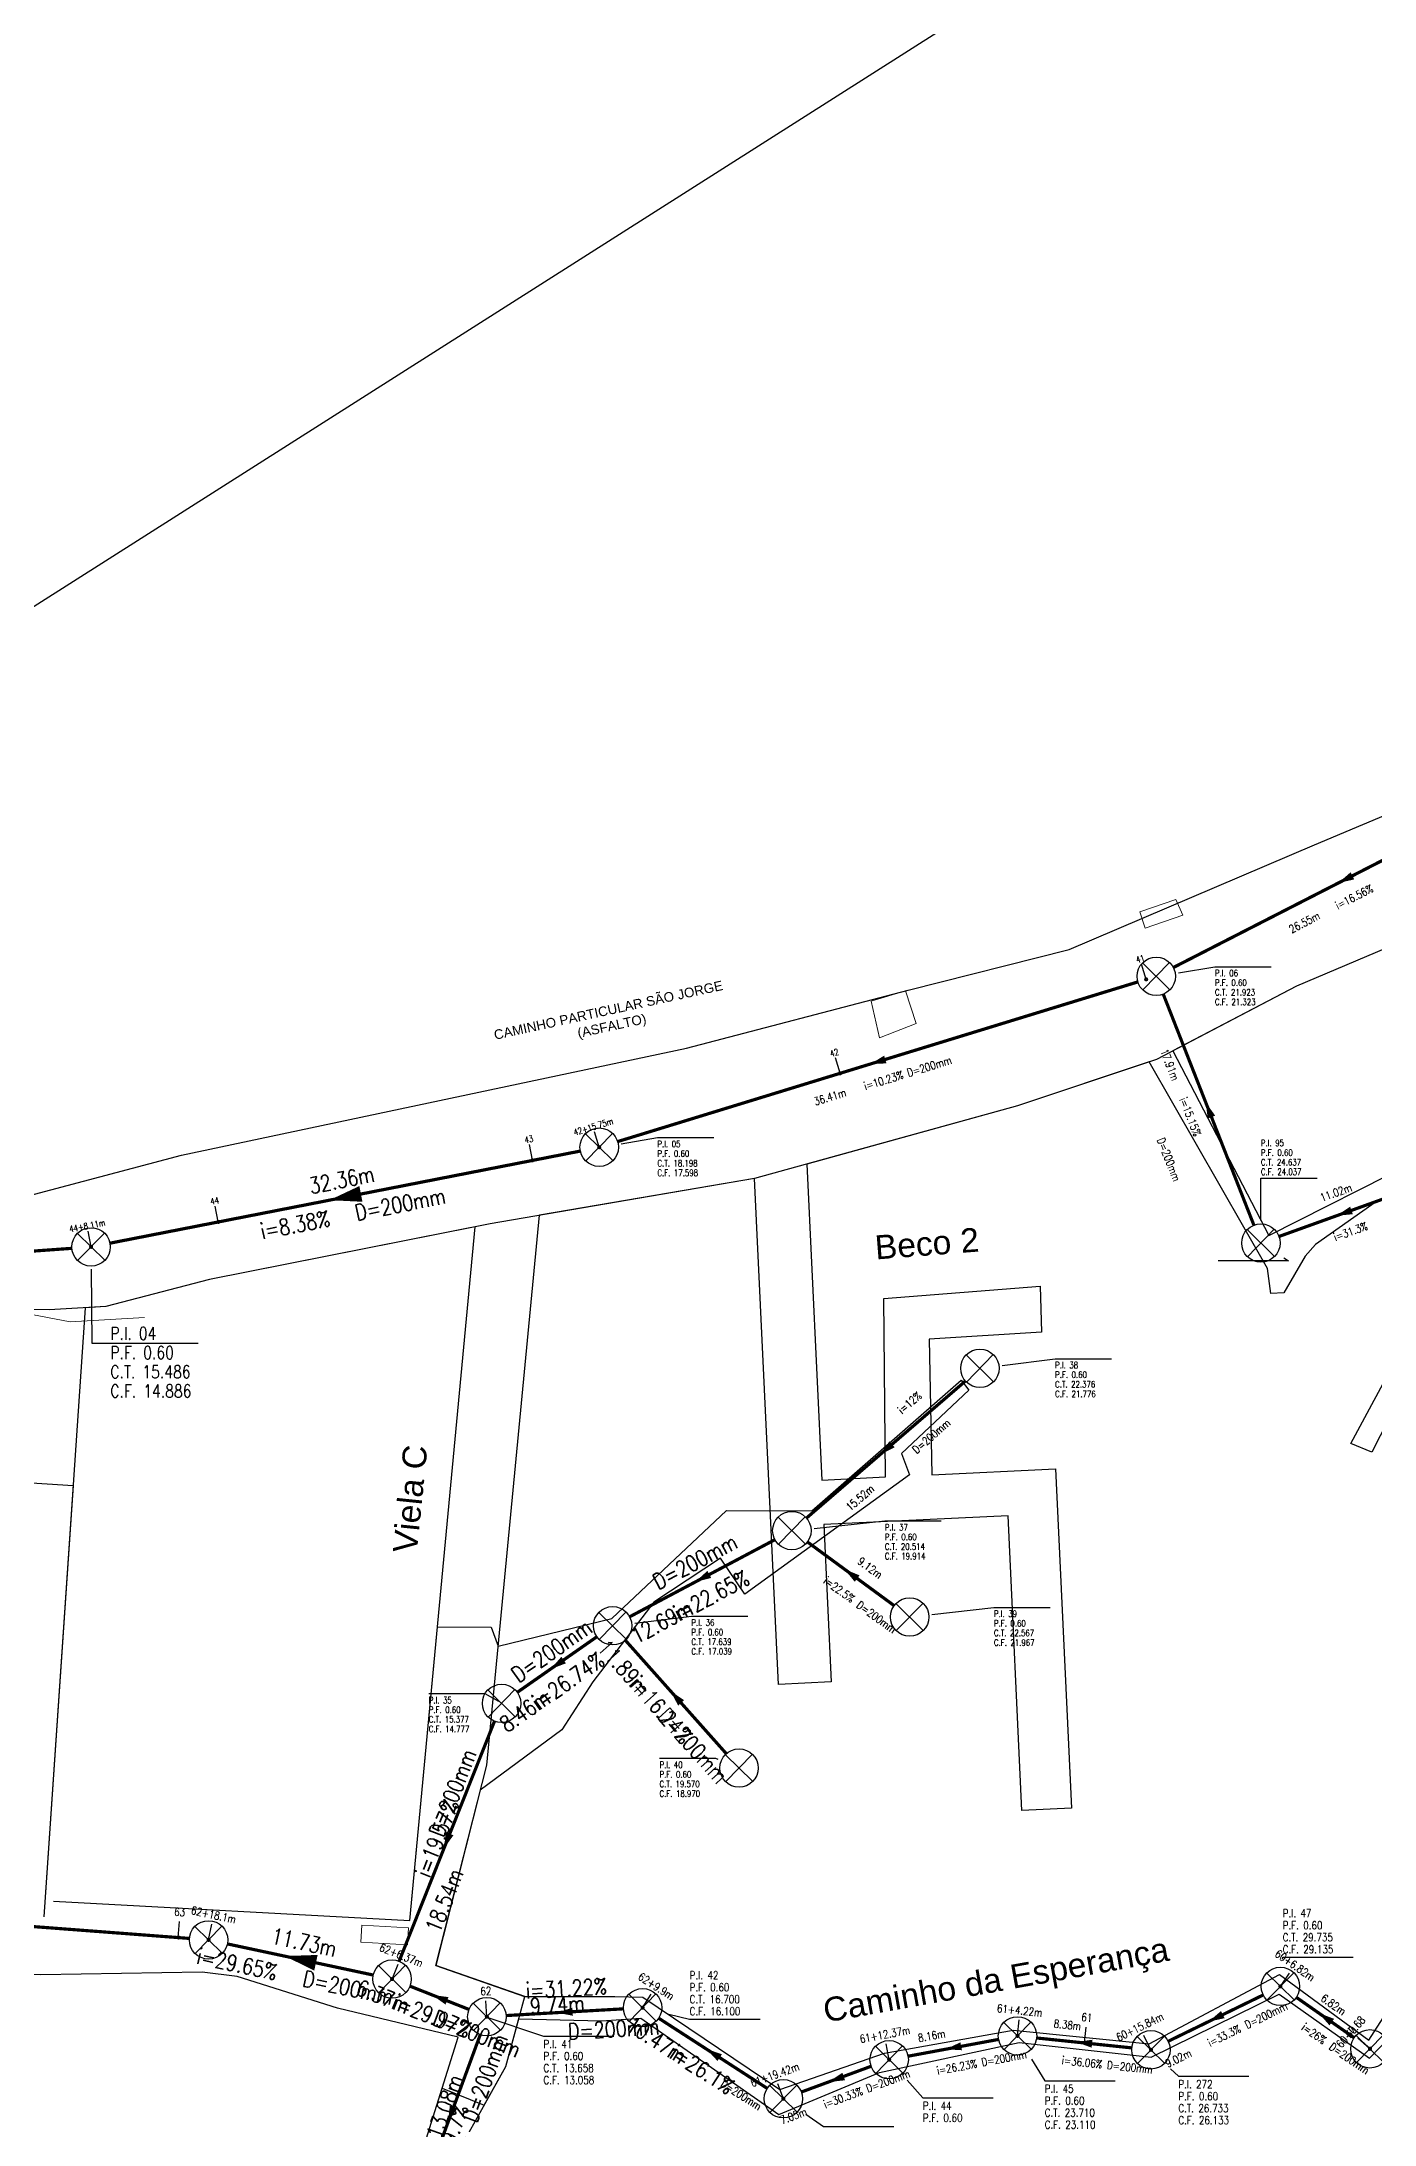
# Model space of a CAD drawing. Extents: x -289 to 361868, y -200 to 7352041.
# Drawn here: x 361315.3 to 361398.5, y 7351682.1 to 7351812.3 of the extents above; entities that cross this region are included whole.
import ezdxf
from ezdxf.enums import TextEntityAlignment as Align

# ---------------------------------------------------------------- set-up
doc = ezdxf.new("R2010")
doc.units = 0
doc.linetypes.add('DASHDOT2', pattern=[12.7, 6.35, -3.175, 0, -3.175])
for name, color, linetype, lineweight in [('LT-GUIA', 2, 'DASHDOT2', 18), ('LT-RAMPA', 12, 'Continuous', 9), ('LT-TEXTO-RUA', 170, 'Continuous', 15)]:
    doc.layers.add(name, color=color, linetype=linetype, lineweight=lineweight)
for name, color, linetype in [('PONTOS-Caixas - Esgoto_U', 1, 'Continuous'), ('PONTOS-CAIXAS_U', 1, 'Continuous'), ('PS_IND_COMPRIMENTO', 7, 'Continuous'), ('PS_IND_DIAMETRO', 7, 'Continuous'), ('PS_IND_FLUXO', 3, 'Continuous'), ('PS_IND_INCLINACAO', 7, 'Continuous'), ('PS_PONTOS_IDENTIFICACAO_LIN', 7, 'Continuous'), ('PS_PONTOS_IDENTIFICACAO_TXT', 7, 'Continuous'), ('quadrasultima', 250, 'Continuous'), ('T-MARGEM', 7, 'Continuous'), ('TUBO_PVC', 1, 'Continuous'), ('ZZ-Carimbo Texto', 7, 'Continuous')]:
    doc.layers.add(name, color=color, linetype=linetype)
doc.styles.add('ARIAL', font='arial.ttf')
doc.styles.add('CARIMBO', font='arial.ttf', dxfattribs={"height": 2})
doc.styles.add('ROMANS', font='ROMANS.shx', dxfattribs={"height": 2})

# ---------------------------------------------------------------- blocks, each defined once
blk = doc.blocks.new('*U13', base_point=(4191.731, 1118.971))
for p, q in [((4191.559, 1119.139), (4191.902, 1118.803)), ((4191.898, 1119.143), (4191.563, 1118.8))]:
    blk.add_line(p, q)
blk.add_circle((4191.731, 1118.971), 0.24)
blk = doc.blocks.new('*U106')
at = {"layer": 'T-MARGEM'}
blk.add_line((0, 0), (0, 0.2), dxfattribs=at)
at = {"layer": 'T-MARGEM', "const_width": 0.025, "flags": 128}
blk.add_lwpolyline([(-0.013, 0, 1), (0.013, 0, 1)], format="xyb", close=True, dxfattribs=at)
blk = doc.blocks.new('*U107')
at = {"layer": 'T-MARGEM'}
blk.add_line((0, 0), (0, 0.2), dxfattribs=at)
at = {"layer": 'T-MARGEM', "const_width": 0.025, "flags": 128}
blk.add_lwpolyline([(-0.013, 0, 1), (0.013, 0, 1)], format="xyb", close=True, dxfattribs=at)
blk = doc.blocks.new('*U108')
at = {"layer": 'T-MARGEM'}
blk.add_line((0, 0), (0, 0.2), dxfattribs=at)
at = {"layer": 'T-MARGEM', "const_width": 0.025, "flags": 128}
blk.add_lwpolyline([(-0.013, 0, 1), (0.013, 0, 1)], format="xyb", close=True, dxfattribs=at)
blk = doc.blocks.new('*U109')
at = {"layer": 'T-MARGEM'}
blk.add_line((0, 0), (0, 0.2), dxfattribs=at)
at = {"layer": 'T-MARGEM', "const_width": 0.025, "flags": 128}
blk.add_lwpolyline([(-0.013, 0, 1), (0.013, 0, 1)], format="xyb", close=True, dxfattribs=at)
blk = doc.blocks.new('*U110')
at = {"layer": 'T-MARGEM'}
blk.add_line((0, 0), (0, 0.2), dxfattribs=at)
at = {"layer": 'T-MARGEM', "const_width": 0.025, "flags": 128}
blk.add_lwpolyline([(-0.013, 0, 1), (0.013, 0, 1)], format="xyb", close=True, dxfattribs=at)
blk = doc.blocks.new('*U111')
at = {"layer": 'T-MARGEM'}
blk.add_line((0, 0), (0, 0.2), dxfattribs=at)
at = {"layer": 'T-MARGEM', "const_width": 0.025, "flags": 128}
blk.add_lwpolyline([(-0.013, 0, 1), (0.013, 0, 1)], format="xyb", close=True, dxfattribs=at)
blk = doc.blocks.new('*U128')
at = {"layer": 'T-MARGEM'}
blk.add_line((0, 0), (0, 0.2), dxfattribs=at)
at = {"layer": 'T-MARGEM', "const_width": 0.025, "flags": 128}
blk.add_lwpolyline([(-0.013, 0, 1), (0.013, 0, 1)], format="xyb", close=True, dxfattribs=at)
blk = doc.blocks.new('*U129')
at = {"layer": 'T-MARGEM'}
blk.add_line((0, 0), (0, 0.2), dxfattribs=at)
at = {"layer": 'T-MARGEM', "const_width": 0.025, "flags": 128}
blk.add_lwpolyline([(-0.013, 0, 1), (0.013, 0, 1)], format="xyb", close=True, dxfattribs=at)
blk = doc.blocks.new('*U130')
at = {"layer": 'T-MARGEM'}
blk.add_line((0, 0), (0, 0.2), dxfattribs=at)
at = {"layer": 'T-MARGEM', "const_width": 0.025, "flags": 128}
blk.add_lwpolyline([(-0.013, 0, 1), (0.013, 0, 1)], format="xyb", close=True, dxfattribs=at)
blk = doc.blocks.new('*U131')
at = {"layer": 'T-MARGEM'}
blk.add_line((0, 0), (0, 0.2), dxfattribs=at)
at = {"layer": 'T-MARGEM', "const_width": 0.025, "flags": 128}
blk.add_lwpolyline([(-0.013, 0, 1), (0.013, 0, 1)], format="xyb", close=True, dxfattribs=at)
blk = doc.blocks.new('*U132')
at = {"layer": 'T-MARGEM'}
blk.add_line((0, 0), (0, 0.2), dxfattribs=at)
at = {"layer": 'T-MARGEM', "const_width": 0.025, "flags": 128}
blk.add_lwpolyline([(-0.013, 0, 1), (0.013, 0, 1)], format="xyb", close=True, dxfattribs=at)
blk = doc.blocks.new('*U133')
at = {"layer": 'T-MARGEM'}
blk.add_line((0, 0), (0, 0.2), dxfattribs=at)
at = {"layer": 'T-MARGEM', "const_width": 0.025, "flags": 128}
blk.add_lwpolyline([(-0.013, 0, 1), (0.013, 0, 1)], format="xyb", close=True, dxfattribs=at)
blk = doc.blocks.new('*U134')
at = {"layer": 'T-MARGEM'}
blk.add_line((0, 0), (0, 0.2), dxfattribs=at)
at = {"layer": 'T-MARGEM', "const_width": 0.025, "flags": 128}
blk.add_lwpolyline([(-0.013, 0, 1), (0.013, 0, 1)], format="xyb", close=True, dxfattribs=at)
blk = doc.blocks.new('*U135')
at = {"layer": 'T-MARGEM'}
blk.add_line((0, 0), (0, 0.2), dxfattribs=at)
at = {"layer": 'T-MARGEM', "const_width": 0.025, "flags": 128}
blk.add_lwpolyline([(-0.013, 0, 1), (0.013, 0, 1)], format="xyb", close=True, dxfattribs=at)
blk = doc.blocks.new('*U136')
at = {"layer": 'T-MARGEM'}
blk.add_line((0, 0), (0, 0.2), dxfattribs=at)
at = {"layer": 'T-MARGEM', "const_width": 0.025, "flags": 128}
blk.add_lwpolyline([(-0.013, 0, 1), (0.013, 0, 1)], format="xyb", close=True, dxfattribs=at)
blk = doc.blocks.new('*U137')
at = {"layer": 'T-MARGEM'}
blk.add_line((0, 0), (0, 0.2), dxfattribs=at)
at = {"layer": 'T-MARGEM', "const_width": 0.025, "flags": 128}
blk.add_lwpolyline([(-0.013, 0, 1), (0.013, 0, 1)], format="xyb", close=True, dxfattribs=at)
blk = doc.blocks.new('*U138')
at = {"layer": 'T-MARGEM'}
blk.add_line((0, 0), (0, 0.2), dxfattribs=at)
at = {"layer": 'T-MARGEM', "const_width": 0.025, "flags": 128}
blk.add_lwpolyline([(-0.013, 0, 1), (0.013, 0, 1)], format="xyb", close=True, dxfattribs=at)
blk = doc.blocks.new('*U139')
at = {"layer": 'T-MARGEM'}
blk.add_line((0, 0), (0, 0.2), dxfattribs=at)
at = {"layer": 'T-MARGEM', "const_width": 0.025, "flags": 128}
blk.add_lwpolyline([(-0.013, 0, 1), (0.013, 0, 1)], format="xyb", close=True, dxfattribs=at)
blk = doc.blocks.new('*U140')
at = {"layer": 'T-MARGEM'}
blk.add_line((0, 0), (0, 0.2), dxfattribs=at)
at = {"layer": 'T-MARGEM', "const_width": 0.025, "flags": 128}
blk.add_lwpolyline([(-0.013, 0, 1), (0.013, 0, 1)], format="xyb", close=True, dxfattribs=at)
blk = doc.blocks.new('*U141')
at = {"layer": 'T-MARGEM'}
blk.add_line((0, 0), (0, 0.2), dxfattribs=at)
at = {"layer": 'T-MARGEM', "const_width": 0.025, "flags": 128}
blk.add_lwpolyline([(-0.013, 0, 1), (0.013, 0, 1)], format="xyb", close=True, dxfattribs=at)

msp = doc.modelspace()

# ---------------------------------------------------------------- linework, layer by layer
at = {"layer": 'LT-GUIA', "elevation": 14.09}
msp.add_lwpolyline([(361304.58, 7351733), (361311.17, 7351733.07), (361314.2, 7351732.79), (361317.04, 7351732.24), (361321.68, 7351732.51)], dxfattribs=at)
at = {"layer": 'LT-RAMPA', "color": 0}
for points, elevation in [([(361384.2, 7351756.85), (361383.87, 7351757.87), (361386.12, 7351758.64), (361386.56, 7351757.66), (361384.2, 7351756.85)], 22.51), ([(361367.09, 7351752.29), (361367.61, 7351749.99), (361369.89, 7351750.9), (361369.24, 7351752.93), (361367.09, 7351752.29)], 20.32), ([(361335.25, 7351694.53), (361335.2, 7351693.47), (361338.12, 7351693.32), (361338.17, 7351694.38), (361335.25, 7351694.53)], 5.09)]:
    msp.add_lwpolyline(points, dxfattribs=dict(at, elevation=elevation))
at = {"layer": 'PS_IND_FLUXO'}
for points in [[(361397.16, 7351760.12, 0.5, 0, 0), (361396.27, 7351759.67, 0, 0, 0)], [(361367.97, 7351748.64, 0.5, 0, 0), (361367.02, 7351748.35, 0, 0, 0)], [(361388.35, 7351745.04, 0.5, 0, 0), (361387.99, 7351745.97, 0, 0, 0)], [(361335.2, 7351740.24, 1, 0, 0), (361333.23, 7351739.85, 0, 0, 0)], [(361397.1, 7351739.21, 0.5, 0, 0), (361396.16, 7351738.87, 0, 0, 0)], [(361368.39, 7351724.59, 0.5, 0, 0), (361367.63, 7351723.94, 0, 0, 0)], [(361356.97, 7351716.46, 0.5, 0, 0), (361356.09, 7351715.99, 0, 0, 0)], [(361366.21, 7351716.2, 0.5, 0, 0), (361365.41, 7351716.79, 0, 0, 0)], [(361347.87, 7351711.11, 0.5, 0, 0), (361347.05, 7351710.54, 0, 0, 0)], [(361355.21, 7351708.43, 0.5, 0, 0), (361354.54, 7351709.18, 0, 0, 0)], [(361340.75, 7351700.25, 0.5, 0, 0), (361340.38, 7351699.32, 0, 0, 0)], [(361332.39, 7351692.19, 1, 0, 0), (361330.44, 7351692.61, 0, 0, 0)], [(361340.58, 7351689.81, 0.5, 0, 0), (361339.65, 7351690.18, 0, 0, 0)], [(361348.43, 7351689.13, 0.5, 0, 0), (361347.44, 7351689.07, 0, 0, 0)], [(361389.06, 7351688.95, 0.5, 0, 0), (361388.17, 7351688.51, 0, 0, 0)], [(361395.87, 7351688.48, 0.5, 0, 0), (361395.05, 7351689.05, 0, 0, 0)], [(361357.62, 7351686.26, 0.5, 0, 0), (361356.78, 7351686.81, 0, 0, 0)], [(361372.71, 7351686.97, 0.5, 0, 0), (361371.73, 7351686.78, 0, 0, 0)], [(361380.89, 7351687.13, 0.5, 0, 0), (361379.9, 7351687.24, 0, 0, 0)], [(361365.37, 7351685.08, 0.5, 0, 0), (361364.43, 7351684.74, 0, 0, 0)], [(361340.99, 7351683.16, 0.5, 0, 0), (361340.64, 7351682.22, 0, 0, 0)]]:
    msp.add_lwpolyline(points, format="xyseb", dxfattribs=at)
at = {"layer": 'PS_PONTOS_IDENTIFICACAO_LIN', "linetype": 'Continuous'}
for points in [[(361386.28, 7351754.06), (361388.57, 7351754.44), (361392.09, 7351754.44)], [(361351.47, 7351743.38), (361353.73, 7351743.76), (361357.25, 7351743.76)], [(361391.44, 7351738.57), (361391.44, 7351741.22), (361394.96, 7351741.22)], [(361392.87, 7351736.25), (361393.16, 7351736.06), (361388.76, 7351736.06)], [(361318.34, 7351735.53), (361318.39, 7351730.92), (361325.02, 7351730.92)], [(361375.27, 7351729.52), (361378.58, 7351729.94), (361382.1, 7351729.94)], [(361363.53, 7351719.34), (361367.94, 7351719.8), (361371.46, 7351719.8)], [(361352.31, 7351713.42), (361355.85, 7351713.85), (361359.37, 7351713.85)], [(361370.88, 7351713.96), (361374.76, 7351714.4), (361378.28, 7351714.4)], [(361343.82, 7351708.51), (361342.96, 7351709), (361339.44, 7351709)], [(361357.53, 7351704.9), (361357.38, 7351704.96), (361353.86, 7351704.96)], [(361392.79, 7351692.41), (361392.8, 7351692.53), (361397.2, 7351692.53)], [(361354.45, 7351688.98), (361355.74, 7351688.66), (361360.14, 7351688.66)], [(361343.01, 7351688.82), (361346.61, 7351687.61), (361351.01, 7351687.61)], [(361377.11, 7351686.17), (361377.93, 7351684.82), (361382.33, 7351684.82)], [(361385.79, 7351685.57), (361386.28, 7351685.1), (361390.68, 7351685.1)], [(361369.33, 7351684.86), (361370.31, 7351683.75), (361374.71, 7351683.75)], [(361363, 7351682.73), (361364.11, 7351681.96), (361368.51, 7351681.96)]]:
    msp.add_lwpolyline(points, dxfattribs=at)
at = {"layer": 'quadrasultima', "color": 5, "linetype": 'ByBlock', "lineweight": 30}
for points in [[(361498.48, 7351896.09), (361448.79, 7351862.15), (361285.32, 7351758.24), (361205.26, 7351738.07)], [(361498.48, 7351896.09), (361448.79, 7351862.15), (361285.32, 7351758.24), (361205.26, 7351738.07)], [(361306.3, 7351737.97), (361323.98, 7351742.67), (361355.55, 7351749.35), (361369.39, 7351752.97), (361379.46, 7351755.52), (361394.79, 7351762.06), (361400.82, 7351764.59), (361401.77, 7351767.56), (361410.32, 7351770.76), (361412.59, 7351772.61), (361413.7, 7351774.78), (361415.25, 7351781.66), (361420.06, 7351784.84), (361429.95, 7351790), (361435.14, 7351792.74), (361443.75, 7351787.26), (361451.08, 7351782.57), (361454.43, 7351787.42)], [(361306.3, 7351737.97), (361323.98, 7351742.67), (361355.55, 7351749.35), (361369.39, 7351752.97), (361379.46, 7351755.52), (361394.79, 7351762.06), (361400.82, 7351764.59), (361401.77, 7351767.56), (361410.32, 7351770.76), (361412.59, 7351772.61), (361413.7, 7351774.78), (361415.25, 7351781.66), (361420.06, 7351784.84), (361429.95, 7351790), (361435.14, 7351792.74), (361443.75, 7351787.26), (361451.08, 7351782.57), (361454.43, 7351787.42)], [(361407.33, 7351759.02), (361393.67, 7351753.23), (361384.92, 7351748.64), (361376.23, 7351745.74), (361363.07, 7351742.11), (361364, 7351722.36), (361367.98, 7351722.55), (361367.88, 7351733.7), (361377.64, 7351734.48), (361377.73, 7351731.59), (361370.7, 7351731.17), (361370.87, 7351722.69), (361378.6, 7351723.05), (361379.6, 7351701.85), (361376.51, 7351701.71), (361375.64, 7351720.12), (361364.13, 7351719.58), (361364.59, 7351709.74), (361361.29, 7351709.59)], [(361407.33, 7351759.02), (361393.67, 7351753.23), (361385.94, 7351749.18), (361391.94, 7351737.64), (361401.24, 7351742.35)], [(361384.46, 7351748.49), (361376.23, 7351745.74), (361359.8, 7351741.21), (361343.28, 7351738.38), (361325.73, 7351734.9), (361319.26, 7351733.2), (361315.72, 7351733), (361305.74, 7351733.17), (361297.46, 7351732.76), (361290.95, 7351731.56), (361285.5, 7351730), (361284.66, 7351729.55)], [(361398.72, 7351739.81), (361394.85, 7351737.07), (361394.21, 7351736.35), (361392.88, 7351734.06), (361392.06, 7351734.02), (361391.85, 7351735.58), (361384.46, 7351748.49)], [(361361.29, 7351709.59), (361359.8, 7351741.21), (361346.37, 7351738.91)], [(361340.27, 7351684.35), (361342.91, 7351683.29), (361344.26, 7351685.7), (361345.44, 7351690.08), (361339.89, 7351692.01), (361343.06, 7351704.53), (361346.37, 7351738.91)], [(361315.99, 7351696.03), (361338.26, 7351694.84), (361342.33, 7351738.19)], [(361342.33, 7351738.19), (361325.73, 7351734.9), (361319.26, 7351733.2), (361317.97, 7351733.13)], [(361403.57, 7351734.3), (361398.37, 7351724.1), (361397.06, 7351724.65), (361402.99, 7351735.66)], [(361317.97, 7351733.13), (361315.39, 7351695.05)], [(361315.99, 7351696.03), (361338.26, 7351694.84), (361339.98, 7351713.19), (361343.33, 7351713.17), (361343.77, 7351711.98), (361350.87, 7351713.7), (361358.05, 7351720.45), (361363.37, 7351720.43), (361372.71, 7351728.61), (361373.18, 7351727.97), (361368.99, 7351724.01), (361369.48, 7351722.69), (361359.2, 7351715.22), (361357.67, 7351717.48), (361353.51, 7351714.73), (361349.69, 7351709.74), (361347.75, 7351706.75), (361342.66, 7351702.97), (361339.89, 7351692.01), (361345.43, 7351690.08), (361351.06, 7351690.08), (361352.81, 7351690.03), (361361.37, 7351684.27), (361367.91, 7351686.55), (361375.95, 7351687.97), (361384.46, 7351687.12), (361392.61, 7351691.46), (361398.19, 7351687.35), (361403.53, 7351695.68)], [(361312.19, 7351695.26), (361313.98, 7351722.22), (361317.22, 7351722.02), (361315.39, 7351695.05)], [(361340.27, 7351684.35), (361341.27, 7351687.54), (361333.74, 7351689.35), (361327.47, 7351691.33), (361325.27, 7351691.6), (361315.2, 7351691.44), (361294.51, 7351692.04), (361301.77, 7351665.92), (361316.4, 7351668.61), (361326.69, 7351671.47), (361332.02, 7351673.23), (361336.77, 7351675.94), (361337.36, 7351674.98)], [(361338.67, 7351675.71), (361344.26, 7351685.7), (361345.07, 7351688.68), (361350.24, 7351688.56), (361352.69, 7351688.72), (361361.31, 7351682.71), (361367.61, 7351685.34), (361376.33, 7351687.21), (361384.59, 7351686.29), (361392.59, 7351690.22), (361398.23, 7351686.22), (361400.97, 7351689.06), (361407.34, 7351684.97), (361404.08, 7351681.17)]]:
    msp.add_lwpolyline(points, dxfattribs=at)
msp.add_lwpolyline([(361341.27, 7351687.54), (361333.74, 7351689.35), (361327.47, 7351691.33), (361325.27, 7351691.6), (361315.2, 7351691.44), (361294.51, 7351692.04), (361301.77, 7351665.92), (361316.4, 7351668.61), (361326.69, 7351671.47), (361332.02, 7351673.23), (361334.72, 7351674.77), (361337.94, 7351676.92)], close=True, dxfattribs=at)
at = {"layer": 'TUBO_PVC', "linetype": 'Continuous', "const_width": 0.2}
for points in [[(361385.97, 7351754.39), (361407.46, 7351765.4)], [(361351.24, 7351743.51), (361383.75, 7351753.49)], [(361385.34, 7351752.72), (361391, 7351738.29)], [(361319.51, 7351737.16), (361348.92, 7351742.92)], [(361392.57, 7351737.58), (361400.68, 7351740.5)], [(361299.45, 7351735.57), (361317.14, 7351736.84)], [(361363.04, 7351719.98), (361372.98, 7351728.55)], [(361351.99, 7351713.81), (361361.07, 7351718.63)], [(361363.1, 7351718.49), (361368.52, 7351714.51)], [(361344.97, 7351709.09), (361349.94, 7351712.56)], [(361351.72, 7351712.35), (361358.03, 7351705.26)], [(361337.59, 7351692.29), (361343.55, 7351707.29)], [(361324.49, 7351693.71), (361293.13, 7351696.09)], [(361326.85, 7351693.37), (361335.98, 7351691.42)], [(361338.26, 7351690.73), (361341.96, 7351689.27)], [(361385.64, 7351687.28), (361391.59, 7351690.18)], [(361344.27, 7351688.89), (361351.6, 7351689.31)], [(361393.65, 7351690.03), (361397.27, 7351687.5)], [(361342.66, 7351687.7), (361338.97, 7351677.67)], [(361353.8, 7351688.73), (361360.59, 7351684.34)], [(361369.39, 7351686.35), (361375.05, 7351687.4)], [(361377.42, 7351687.49), (361383.37, 7351686.87)], [(361362.72, 7351684.11), (361367.08, 7351685.72)]]:
    msp.add_lwpolyline(points, dxfattribs=at)

# ---------------------------------------------------------------- block references
at = {"layer": 'PONTOS-Caixas - Esgoto_U', "xscale": 5, "yscale": 5, "zscale": 5}
for p in [(361384.9, 7351753.84), (361350.09, 7351743.16), (361318.34, 7351736.93), (361391.44, 7351737.17), (361373.88, 7351729.34), (361362.13, 7351719.2), (361369.49, 7351713.8), (361350.93, 7351713.25), (361343.99, 7351708.4), (361358.83, 7351704.36), (361325.68, 7351693.62), (361337.15, 7351691.17), (361392.66, 7351690.71), (361352.8, 7351689.38), (361343.07, 7351688.82), (361376.23, 7351687.62), (361384.57, 7351686.75), (361398.25, 7351686.81), (361368.21, 7351686.13), (361361.6, 7351683.69)]:
    msp.add_blockref('*U13', p, dxfattribs=at)
at = {"layer": 'PONTOS-CAIXAS_U', "xscale": 5, "yscale": 5, "zscale": 5}
for name, p, rotation in [('*U106', (361384.27, 7351753.65), 17.06326749760225), ('*U107', (361365.15, 7351747.78), 17.06326749760225), ('*U108', (361350.09, 7351743.16), 17.06326749760225), ('*U109', (361345.92, 7351742.34), 11.09015953451942), ('*U110', (361326.29, 7351738.49), 11.09015953451942), ('*U111', (361318.34, 7351736.93), 11.09015953451942), ('*U141', (361323.79, 7351693.77), 355.6627783742089), ('*U140', (361325.68, 7351693.62), 347.9361838465951), ('*U139', (361337.15, 7351691.17), 338.385295634652), ('*U130', (361392.66, 7351690.71), 325.1046960444623), ('*U136', (361352.8, 7351689.38), 327.1496756771808), ('*U137', (361343.07, 7351688.82), 3.244783963909718), ('*U138', (361343.07, 7351688.82), 3.244783963909718), ('*U133', (361376.23, 7351687.62), 354.0546870222668), ('*U132', (361380.42, 7351687.18), 354.0546870222668), ('*U131', (361384.57, 7351686.75), 26.06304171900692), ('*U134', (361368.21, 7351686.13), 10.51721017015298), ('*U128', (361398.26, 7351686.82), 48.86051716015626), ('*U129', (361398.25, 7351686.81), 48.86051716015626), ('*U135', (361361.6, 7351683.69), 20.22799621962042)]:
    msp.add_blockref(name, p, dxfattribs=dict(at, rotation=rotation))

# ---------------------------------------------------------------- texts
at = {"layer": 'LT-TEXTO-RUA', "ltscale": 4, "insert": (361343.34, 7351750.43, 1487.01), "char_height": 0.6, "width": 14.8636, "attachment_point": 1, "rotation": 12.3444, "style": 'ARIAL'}
msp.add_mtext('\\pxqc;CAMINHO PARTICULAR SÃO JORGE\\P(ASFALTO)', dxfattribs=at)
at = {"layer": 'PS_IND_COMPRIMENTO', "style": 'ROMANS', "width": 0.8}
for s, height, rotation, p in [('26.55m', 0.5, 27.1411, (361394.16, 7351757.21)), ('17.91m', 0.5, 291.4331, (361385.75, 7351748.31)), ('36.41m', 0.5, 17.0633, (361364.51, 7351746.3)), ('32.36m', 1, 11.0902, (361334, 7351741.12)), ('11.02m', 0.5, 19.8357, (361396.13, 7351740.33)), ('15.52m', 0.5, 40.7991, (361366.39, 7351721.25)), ('9.12m', 0.5, 323.7206, (361367.02, 7351716.87)), ('12.69m', 1, 27.9582, (361354.01, 7351713.5)), ('11.89m', 1, 311.6322, (361351.64, 7351710.61)), ('8.46m', 1, 34.9206, (361345.45, 7351707.93)), ('18.54m', 1, 68.3564, (361340.42, 7351696.08)), ('11.73m', 1, 347.9362, (361331.65, 7351693.47)), ('6.37m', 1, 338.3853, (361336.59, 7351690.07)), ('9.74m', 1, 3.2448, (361347.47, 7351689.57)), ('6.82m', 0.5, 325.1047, (361395.98, 7351689.57)), ('10.47m', 1, 327.1497, (361353.68, 7351687.35)), ('8.16m', 0.5, 10.5172, (361370.86, 7351687.63)), ('8.38m', 0.5, 354.0547, (361379.35, 7351688.31)), ('9.02m', 0.5, 26.063, (361386.28, 7351686.22)), ('13.08m', 1, 69.8026, (361340.45, 7351683.2)), ('7.05m', 0.5, 20.228, (361362.23, 7351682.62))]:
    msp.add_text(s, height=height, rotation=rotation, dxfattribs=at).set_placement(p, align=Align.MIDDLE_CENTER)
at = {"layer": 'PS_IND_DIAMETRO', "style": 'ROMANS', "width": 0.8}
for height, rotation, p in [(0.5, 17.0633, (361370.72, 7351748.21)), (0.5, 291.4331, (361385.69, 7351742.39)), (1, 11.0902, (361337.66, 7351739.6)), (0.5, 40.7991, (361370.85, 7351725.1)), (1, 27.9582, (361356.08, 7351717.26)), (0.5, 323.7206, (361367.42, 7351713.79)), (1, 34.9206, (361347.12, 7351711.69)), (1, 311.6322, (361355.95, 7351705.75)), (1, 68.3564, (361340.94, 7351702.81)), (1, 347.9362, (361334.41, 7351690.63)), (1, 338.3853, (361342.45, 7351687.75)), (0.5, 26.063, (361391.76, 7351688.9)), (1, 3.2448, (361351, 7351688.05)), (1, 69.8026, (361342.96, 7351684.98)), (0.5, 10.5172, (361375.39, 7351686.22)), (0.5, 325.1047, (361396.97, 7351686.21)), (0.5, 20.228, (361368.14, 7351684.8)), (0.5, 354.0547, (361383.25, 7351685.66)), (0.5, 327.1497, (361358.97, 7351683.93))]:
    msp.add_text('D=200mm', height=height, rotation=rotation, dxfattribs=at).set_placement(p, align=Align.MIDDLE_CENTER)
at = {"layer": 'PS_IND_INCLINACAO', "style": 'ROMANS', "width": 0.8}
for s, height, rotation, p in [('i=16.56%', 0.5, 27.1411, (361397.27, 7351758.8)), ('i=10.23%', 0.5, 17.0633, (361367.86, 7351747.33)), ('i=15.15%', 0.5, 291.4331, (361387.03, 7351745.06)), ('i=8.38%', 1, 11.0902, (361331.09, 7351738.31)), ('i=31.3%', 0.5, 19.8357, (361397.04, 7351737.89)), ('i=12%', 0.5, 40.7991, (361369.49, 7351727.19)), ('i=22.65%', 1, 27.9582, (361357.1, 7351715.14)), ('i=22.5%', 0.5, 323.7206, (361365.09, 7351715.51)), ('i=26.74%', 1, 34.9206, (361348.16, 7351709.82)), ('i=16.24%', 1, 311.6322, (361353.96, 7351707.99)), ('i=19.57%', 1, 68.3564, (361339.96, 7351699.97)), ('i=29.65%', 1, 347.9362, (361327.47, 7351692.11)), ('i=29.97%', 1, 338.3853, (361339.66, 7351688.86)), ('i=31.22%', 1, 3.2448, (361348.03, 7351690.59)), ('i=33.3%', 0.5, 26.063, (361389.15, 7351687.63)), ('i=26%', 0.5, 325.1047, (361394.76, 7351687.76)), ('i=26.1%', 1, 327.1497, (361356.53, 7351685.51)), ('i=36.06%', 0.5, 354.0547, (361380.27, 7351685.97)), ('i=26.23%', 0.5, 10.5172, (361372.44, 7351685.67)), ('i=30.33%', 0.5, 20.228, (361365.33, 7351683.76)), ('i=19.7%', 1, 69.8026, (361340.73, 7351681.24))]:
    msp.add_text(s, height=height, rotation=rotation, dxfattribs=at).set_placement(p, align=Align.MIDDLE_CENTER)
at = {"layer": 'PS_PONTOS_IDENTIFICACAO_TXT', "style": 'ROMANS', "width": 0.8}
for s, height, rotation, p in [('41', 0.4, 17.0633, (361383.96, 7351754.74)), ('42', 0.4, 17.0633, (361364.84, 7351748.87)), ('43', 0.4, 11.0902, (361345.73, 7351743.46)), ('42+15.75m', 0.4, 17.0633, (361349.78, 7351744.25)), ('44', 0.4, 11.0902, (361326.1, 7351739.61)), ('44+8.11m', 0.4, 11.0902, (361318.14, 7351738.05)), ('63', 0.5, 355.6628, (361323.86, 7351695.11)), ('62+18.1m', 0.5, 347.9362, (361325.94, 7351694.94)), ('62+6.37m', 0.5, 338.3853, (361337.63, 7351692.43)), ('60+6.82m', 0.5, 325.1047, (361393.43, 7351691.82)), ('62', 0.5, 3.2448, (361343.02, 7351690.17)), ('62+9.9m', 0.5, 327.1497, (361353.52, 7351690.51)), ('61+4.22m', 0.5, 354.0547, (361376.34, 7351688.96)), ('61', 0.5, 354.0547, (361380.54, 7351688.52)), ('61+12.37m', 0.5, 10.5172, (361367.99, 7351687.46)), ('60+15.84m', 0.5, 26.063, (361383.99, 7351687.96)), ('60+7.68', 0.5, 48.8605, (361397.24, 7351687.7)), ('60', 0.5, 48.8605, (361397.24, 7351687.7)), ('61+19.42m', 0.5, 20.228, (361361.15, 7351684.96))]:
    msp.add_text(s, height=height, rotation=rotation, dxfattribs=at).set_placement(p, align=Align.CENTER)
for s, height, p in [('P.I. 06', 0.4, (361388.57, 7351753.84)), ('C.T. 21.923', 0.4, (361388.57, 7351752.64)), ('P.F. 0.60', 0.4, (361388.57, 7351753.24)), ('C.F. 21.323', 0.4, (361388.57, 7351752.04)), ('P.I. 95', 0.4, (361391.44, 7351743.22)), ('C.T. 18.198', 0.4, (361353.73, 7351741.96)), ('P.I. 05', 0.4, (361353.73, 7351743.16)), ('P.F. 0.60', 0.4, (361353.73, 7351742.56)), ('C.T. 24.637', 0.4, (361391.44, 7351742.02)), ('P.F. 0.60', 0.4, (361391.44, 7351742.62)), ('C.F. 17.598', 0.4, (361353.73, 7351741.36)), ('C.F. 24.037', 0.4, (361391.44, 7351741.42)), ('P.I. 04', 0.8, (361319.54, 7351731.12)), ('P.F. 0.60', 0.8, (361319.54, 7351729.92)), ('C.T. 15.486', 0.8, (361319.54, 7351728.72)), ('P.I. 38', 0.4, (361378.58, 7351729.34)), ('C.F. 14.886', 0.8, (361319.54, 7351727.52)), ('C.T. 22.376', 0.4, (361378.58, 7351728.14)), ('P.F. 0.60', 0.4, (361378.58, 7351728.74)), ('C.F. 21.776', 0.4, (361378.58, 7351727.54)), ('P.I. 37', 0.4, (361367.94, 7351719.2)), ('P.F. 0.60', 0.4, (361367.94, 7351718.6)), ('C.T. 20.514', 0.4, (361367.94, 7351718)), ('C.F. 19.914', 0.4, (361367.94, 7351717.4)), ('P.I. 39', 0.4, (361374.76, 7351713.8)), ('C.T. 17.639', 0.4, (361355.85, 7351712.05)), ('P.I. 36', 0.4, (361355.85, 7351713.25)), ('P.F. 0.60', 0.4, (361355.85, 7351712.65)), ('C.T. 22.567', 0.4, (361374.76, 7351712.6)), ('C.F. 21.967', 0.4, (361374.76, 7351712)), ('P.F. 0.60', 0.4, (361374.76, 7351713.2)), ('C.F. 17.039', 0.4, (361355.85, 7351711.45)), ('P.I. 35', 0.4, (361339.44, 7351708.4)), ('C.T. 15.377', 0.4, (361339.44, 7351707.2)), ('P.F. 0.60', 0.4, (361339.44, 7351707.8)), ('C.F. 14.777', 0.4, (361339.44, 7351706.6)), ('P.I. 40', 0.4, (361353.86, 7351704.36)), ('C.T. 19.570', 0.4, (361353.86, 7351703.16)), ('P.F. 0.60', 0.4, (361353.86, 7351703.76)), ('C.F. 18.970', 0.4, (361353.86, 7351702.56)), ('P.I. 47', 0.5, (361392.8, 7351695.03)), ('P.F. 0.60', 0.5, (361392.8, 7351694.28)), ('C.T. 29.735', 0.5, (361392.8, 7351693.53)), ('C.F. 29.135', 0.5, (361392.8, 7351692.78)), ('P.I. 42', 0.5, (361355.74, 7351691.16)), ('P.F. 0.60', 0.5, (361355.74, 7351690.41)), ('C.T. 16.700', 0.5, (361355.74, 7351689.66)), ('C.F. 16.100', 0.5, (361355.74, 7351688.91)), ('P.I. 41', 0.5, (361346.61, 7351686.86)), ('P.F. 0.60', 0.5, (361346.61, 7351686.11)), ('C.T. 13.658', 0.5, (361346.61, 7351685.36)), ('C.F. 13.058', 0.5, (361346.61, 7351684.61)), ('P.I. 45', 0.5, (361377.93, 7351684.07)), ('P.F. 0.60', 0.5, (361377.93, 7351683.32)), ('P.I. 272', 0.5, (361386.28, 7351684.35)), ('P.F. 0.60', 0.5, (361386.28, 7351683.6)), ('P.I. 44', 0.5, (361370.31, 7351683)), ('P.F. 0.60', 0.5, (361370.31, 7351682.25)), ('C.T. 23.710', 0.5, (361377.93, 7351682.57)), ('C.T. 26.733', 0.5, (361386.28, 7351682.85)), ('C.F. 26.133', 0.5, (361386.28, 7351682.1)), ('C.F. 23.110', 0.5, (361377.93, 7351681.82))]:
    msp.add_text(s, height=height, dxfattribs=at).set_placement(p)
at = {"layer": 'ZZ-Carimbo Texto', "style": 'CARIMBO'}
for s, rotation, p in [('Beco 2', 4.4325, (361370.57, 7351737.14)), ('Viela C', 84.2272, (361338.28, 7351721.18)), ('Caminho da Esperança', 10.2098, (361374.88, 7351691.13)), ('Caminho da Esperança', 10.2098, (361374.88, 7351691.13))]:
    msp.add_text(s, height=1.5, rotation=rotation, dxfattribs=at).set_placement(p, align=Align.MIDDLE_CENTER)

doc.saveas('drawing.dxf')
